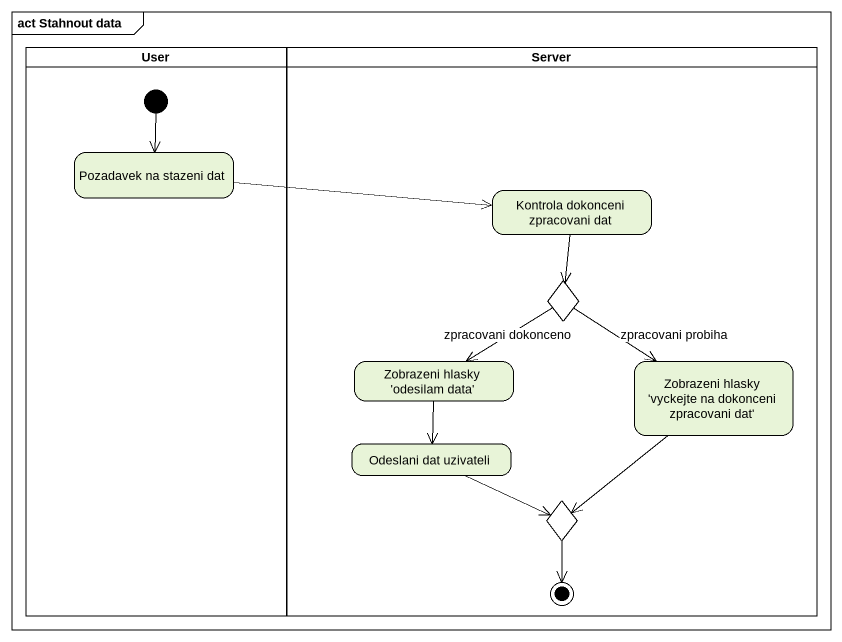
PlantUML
@startuml
mainframe act Stahnout data
hide empty description
state User <<partition>> {
  state "Pozadavek na stazeni dat" as Pozadavek_na_stazeni_dat
  [*] --> Pozadavek_na_stazeni_dat
}
state Server <<partition>> {
  state "Kontrola dokonceni zpracovani dat" as Kontrola_dokonceni
  state choice1 <<choice>>
  state "Zobrazeni hlasky 'odesilam data'" as Zobrazeni_hlasky_odesilam
  state "Zobrazeni hlasky 'vyckejte na dokonceni zpracovani dat'" as Zobrazeni_hlasky_vyckejte
  state "Odeslani dat uzivateli" as Odeslani_dat_uzivateli
  state choice2 <<choice>>
  choice2 --> [*]
}
Pozadavek_na_stazeni_dat -right-> Kontrola_dokonceni
Kontrola_dokonceni --> choice1
choice1 --> Zobrazeni_hlasky_odesilam : zpracovani dokonceno
choice1 --> Zobrazeni_hlasky_vyckejte : zpracovani probiha
Zobrazeni_hlasky_odesilam --> Odeslani_dat_uzivateli
Zobrazeni_hlasky_vyckejte --> choice2
Odeslani_dat_uzivateli -right-> choice2
@enduml
